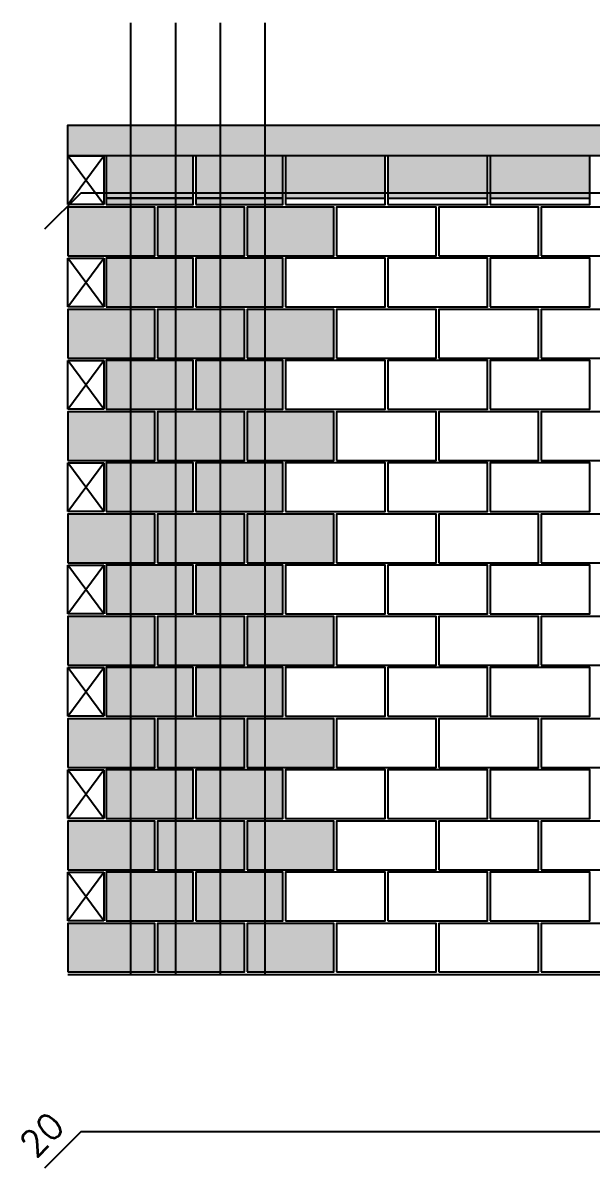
# Model space of a CAD drawing. Extents: x -1.9 to 86, y -1.6 to 60.9.
# Drawn here: x 22.88 to 27.32, y 46.27 to 55.22 of the extents above; entities that cross this region are included whole.
import ezdxf

# ---------------------------------------------------------------- set-up
doc = ezdxf.new("R2010")
doc.units = 0
doc.header["$MEASUREMENT"] = 0
for name, color, linetype in [('PENA_01', 1, 'CONTINUOUS'), ('PENA_02', 2, 'CONTINUOUS'), ('PENA_03', 3, 'CONTINUOUS'), ('PENA_05', 5, 'CONTINUOUS'), ('PENA_09', 254, 'CONTINUOUS'), ('PENA_11', 252, 'CONTINUOUS'), ('PENA_21', 100, 'CONTINUOUS')]:
    doc.layers.add(name, color=color, linetype=linetype)
doc.styles.get("Standard").update_dxf_attribs({"font": 'ROMANS.SHX'})

msp = doc.modelspace()

# ---------------------------------------------------------------- linework, layer by layer
at = {"layer": 'PENA_01', "linetype": 'Continuous'}
for p, q in [((23.5335, 53.8523), (24.2135, 53.8523)), ((24.2335, 53.8523), (24.9135, 53.8523)), ((24.9335, 53.8523), (25.7135, 53.8523)), ((25.7335, 53.8523), (26.5135, 53.8523)), ((26.5335, 53.8523), (27.3135, 53.8523))]:
    msp.add_line(p, q, dxfattribs=at)
at = {"layer": 'PENA_02', "linetype": 'Continuous'}
for p, q in [((23.2335, 53.8023), (23.2335, 54.1823)), ((23.2335, 54.1823), (23.5135, 54.1823)), ((23.5135, 54.1823), (23.5135, 53.8023)), ((23.5135, 53.8023), (23.2335, 53.8023)), ((23.2335, 53.0023), (23.2335, 53.3823)), ((23.2335, 53.3823), (23.5135, 53.3823)), ((23.5135, 53.3823), (23.5135, 53.0023)), ((23.5135, 53.0023), (23.2335, 53.0023)), ((23.2335, 52.2023), (23.2335, 52.5823)), ((23.2335, 52.5823), (23.5135, 52.5823)), ((23.5135, 52.5823), (23.5135, 52.2023)), ((23.5135, 52.2023), (23.2335, 52.2023)), ((23.2335, 51.4023), (23.2335, 51.7823)), ((23.2335, 51.7823), (23.5135, 51.7823)), ((23.5135, 51.7823), (23.5135, 51.4023)), ((23.5135, 51.4023), (23.2335, 51.4023)), ((23.2335, 50.6023), (23.2335, 50.9823)), ((23.2335, 50.9823), (23.5135, 50.9823)), ((23.5135, 50.9823), (23.5135, 50.6023)), ((23.5135, 50.6023), (23.2335, 50.6023)), ((23.2335, 49.8023), (23.2335, 50.1823)), ((23.2335, 50.1823), (23.5135, 50.1823)), ((23.5135, 50.1823), (23.5135, 49.8023)), ((23.5135, 49.8023), (23.2335, 49.8023)), ((23.2335, 49.0023), (23.2335, 49.3823)), ((23.2335, 49.3823), (23.5135, 49.3823)), ((23.5135, 49.3823), (23.5135, 49.0023)), ((23.5135, 49.0023), (23.2335, 49.0023)), ((23.2335, 48.2023), (23.2335, 48.5823)), ((23.2335, 48.5823), (23.5135, 48.5823)), ((23.5135, 48.5823), (23.5135, 48.2023)), ((23.5135, 48.2023), (23.2335, 48.2023)), ((23.2335, 47.7823), (46.2135, 47.7823))]:
    msp.add_line(p, q, dxfattribs=at)
for points in [[(23.2335, 54.1823), (23.2335, 54.4223), (46.2135, 54.4223), (46.2135, 54.1823), (23.2335, 54.1823)], [(23.5335, 53.8023), (24.2135, 53.8023), (24.2135, 54.1823), (23.5335, 54.1823), (23.5335, 53.8023)], [(24.2335, 53.8023), (24.9135, 53.8023), (24.9135, 54.1823), (24.2335, 54.1823), (24.2335, 53.8023)], [(24.9335, 53.8023), (25.7135, 53.8023), (25.7135, 54.1823), (24.9335, 54.1823), (24.9335, 53.8023)], [(25.7335, 53.8023), (26.5135, 53.8023), (26.5135, 54.1823), (25.7335, 54.1823), (25.7335, 53.8023)], [(26.5335, 53.8023), (27.3135, 53.8023), (27.3135, 54.1823), (26.5335, 54.1823), (26.5335, 53.8023)], [(23.2335, 53.4023), (23.9135, 53.4023), (23.9135, 53.7823), (23.2335, 53.7823), (23.2335, 53.4023)], [(23.9335, 53.4023), (24.6135, 53.4023), (24.6135, 53.7823), (23.9335, 53.7823), (23.9335, 53.4023)], [(24.6335, 53.4023), (25.3135, 53.4023), (25.3135, 53.7823), (24.6335, 53.7823), (24.6335, 53.4023)], [(25.3335, 53.4023), (26.1135, 53.4023), (26.1135, 53.7823), (25.3335, 53.7823), (25.3335, 53.4023)], [(26.1335, 53.4023), (26.9135, 53.4023), (26.9135, 53.7823), (26.1335, 53.7823), (26.1335, 53.4023)], [(26.9335, 53.4023), (27.7135, 53.4023), (27.7135, 53.7823), (26.9335, 53.7823), (26.9335, 53.4023)], [(23.5335, 53.0023), (24.2135, 53.0023), (24.2135, 53.3823), (23.5335, 53.3823), (23.5335, 53.0023)], [(24.2335, 53.0023), (24.9135, 53.0023), (24.9135, 53.3823), (24.2335, 53.3823), (24.2335, 53.0023)], [(24.9335, 53.0023), (25.7135, 53.0023), (25.7135, 53.3823), (24.9335, 53.3823), (24.9335, 53.0023)], [(25.7335, 53.0023), (26.5135, 53.0023), (26.5135, 53.3823), (25.7335, 53.3823), (25.7335, 53.0023)], [(26.5335, 53.0023), (27.3135, 53.0023), (27.3135, 53.3823), (26.5335, 53.3823), (26.5335, 53.0023)], [(23.2335, 52.6023), (23.9135, 52.6023), (23.9135, 52.9823), (23.2335, 52.9823), (23.2335, 52.6023)], [(23.9335, 52.6023), (24.6135, 52.6023), (24.6135, 52.9823), (23.9335, 52.9823), (23.9335, 52.6023)], [(24.6335, 52.6023), (25.3135, 52.6023), (25.3135, 52.9823), (24.6335, 52.9823), (24.6335, 52.6023)], [(25.3335, 52.6023), (26.1135, 52.6023), (26.1135, 52.9823), (25.3335, 52.9823), (25.3335, 52.6023)], [(26.1335, 52.6023), (26.9135, 52.6023), (26.9135, 52.9823), (26.1335, 52.9823), (26.1335, 52.6023)], [(26.9335, 52.6023), (27.7135, 52.6023), (27.7135, 52.9823), (26.9335, 52.9823), (26.9335, 52.6023)], [(23.5335, 52.2023), (24.2135, 52.2023), (24.2135, 52.5823), (23.5335, 52.5823), (23.5335, 52.2023)], [(24.2335, 52.2023), (24.9135, 52.2023), (24.9135, 52.5823), (24.2335, 52.5823), (24.2335, 52.2023)], [(24.9335, 52.2023), (25.7135, 52.2023), (25.7135, 52.5823), (24.9335, 52.5823), (24.9335, 52.2023)], [(25.7335, 52.2023), (26.5135, 52.2023), (26.5135, 52.5823), (25.7335, 52.5823), (25.7335, 52.2023)], [(26.5335, 52.2023), (27.3135, 52.2023), (27.3135, 52.5823), (26.5335, 52.5823), (26.5335, 52.2023)], [(23.2335, 51.8023), (23.9135, 51.8023), (23.9135, 52.1823), (23.2335, 52.1823), (23.2335, 51.8023)], [(23.9335, 51.8023), (24.6135, 51.8023), (24.6135, 52.1823), (23.9335, 52.1823), (23.9335, 51.8023)], [(24.6335, 51.8023), (25.3135, 51.8023), (25.3135, 52.1823), (24.6335, 52.1823), (24.6335, 51.8023)], [(25.3335, 51.8023), (26.1135, 51.8023), (26.1135, 52.1823), (25.3335, 52.1823), (25.3335, 51.8023)], [(26.1335, 51.8023), (26.9135, 51.8023), (26.9135, 52.1823), (26.1335, 52.1823), (26.1335, 51.8023)], [(26.9335, 51.8023), (27.7135, 51.8023), (27.7135, 52.1823), (26.9335, 52.1823), (26.9335, 51.8023)], [(23.5335, 51.4023), (24.2135, 51.4023), (24.2135, 51.7823), (23.5335, 51.7823), (23.5335, 51.4023)], [(24.2335, 51.4023), (24.9135, 51.4023), (24.9135, 51.7823), (24.2335, 51.7823), (24.2335, 51.4023)], [(24.9335, 51.4023), (25.7135, 51.4023), (25.7135, 51.7823), (24.9335, 51.7823), (24.9335, 51.4023)], [(25.7335, 51.4023), (26.5135, 51.4023), (26.5135, 51.7823), (25.7335, 51.7823), (25.7335, 51.4023)], [(26.5335, 51.4023), (27.3135, 51.4023), (27.3135, 51.7823), (26.5335, 51.7823), (26.5335, 51.4023)], [(23.2335, 51.0023), (23.9135, 51.0023), (23.9135, 51.3823), (23.2335, 51.3823), (23.2335, 51.0023)], [(23.9335, 51.0023), (24.6135, 51.0023), (24.6135, 51.3823), (23.9335, 51.3823), (23.9335, 51.0023)], [(24.6335, 51.0023), (25.3135, 51.0023), (25.3135, 51.3823), (24.6335, 51.3823), (24.6335, 51.0023)], [(25.3335, 51.0023), (26.1135, 51.0023), (26.1135, 51.3823), (25.3335, 51.3823), (25.3335, 51.0023)], [(26.1335, 51.0023), (26.9135, 51.0023), (26.9135, 51.3823), (26.1335, 51.3823), (26.1335, 51.0023)], [(26.9335, 51.0023), (27.7135, 51.0023), (27.7135, 51.3823), (26.9335, 51.3823), (26.9335, 51.0023)], [(23.5335, 50.6023), (24.2135, 50.6023), (24.2135, 50.9823), (23.5335, 50.9823), (23.5335, 50.6023)], [(24.2335, 50.6023), (24.9135, 50.6023), (24.9135, 50.9823), (24.2335, 50.9823), (24.2335, 50.6023)], [(24.9335, 50.6023), (25.7135, 50.6023), (25.7135, 50.9823), (24.9335, 50.9823), (24.9335, 50.6023)], [(25.7335, 50.6023), (26.5135, 50.6023), (26.5135, 50.9823), (25.7335, 50.9823), (25.7335, 50.6023)], [(26.5335, 50.6023), (27.3135, 50.6023), (27.3135, 50.9823), (26.5335, 50.9823), (26.5335, 50.6023)], [(23.2335, 50.2023), (23.9135, 50.2023), (23.9135, 50.5823), (23.2335, 50.5823), (23.2335, 50.2023)], [(23.9335, 50.2023), (24.6135, 50.2023), (24.6135, 50.5823), (23.9335, 50.5823), (23.9335, 50.2023)], [(24.6335, 50.2023), (25.3135, 50.2023), (25.3135, 50.5823), (24.6335, 50.5823), (24.6335, 50.2023)], [(25.3335, 50.2023), (26.1135, 50.2023), (26.1135, 50.5823), (25.3335, 50.5823), (25.3335, 50.2023)], [(26.1335, 50.2023), (26.9135, 50.2023), (26.9135, 50.5823), (26.1335, 50.5823), (26.1335, 50.2023)], [(26.9335, 50.2023), (27.7135, 50.2023), (27.7135, 50.5823), (26.9335, 50.5823), (26.9335, 50.2023)], [(23.5335, 49.8023), (24.2135, 49.8023), (24.2135, 50.1823), (23.5335, 50.1823), (23.5335, 49.8023)], [(24.2335, 49.8023), (24.9135, 49.8023), (24.9135, 50.1823), (24.2335, 50.1823), (24.2335, 49.8023)], [(24.9335, 49.8023), (25.7135, 49.8023), (25.7135, 50.1823), (24.9335, 50.1823), (24.9335, 49.8023)], [(25.7335, 49.8023), (26.5135, 49.8023), (26.5135, 50.1823), (25.7335, 50.1823), (25.7335, 49.8023)], [(26.5335, 49.8023), (27.3135, 49.8023), (27.3135, 50.1823), (26.5335, 50.1823), (26.5335, 49.8023)], [(23.2335, 49.4023), (23.9135, 49.4023), (23.9135, 49.7823), (23.2335, 49.7823), (23.2335, 49.4023)], [(23.9335, 49.4023), (24.6135, 49.4023), (24.6135, 49.7823), (23.9335, 49.7823), (23.9335, 49.4023)], [(24.6335, 49.4023), (25.3135, 49.4023), (25.3135, 49.7823), (24.6335, 49.7823), (24.6335, 49.4023)], [(25.3335, 49.4023), (26.1135, 49.4023), (26.1135, 49.7823), (25.3335, 49.7823), (25.3335, 49.4023)], [(26.1335, 49.4023), (26.9135, 49.4023), (26.9135, 49.7823), (26.1335, 49.7823), (26.1335, 49.4023)], [(26.9335, 49.4023), (27.7135, 49.4023), (27.7135, 49.7823), (26.9335, 49.7823), (26.9335, 49.4023)], [(23.5335, 49.0023), (24.2135, 49.0023), (24.2135, 49.3823), (23.5335, 49.3823), (23.5335, 49.0023)], [(24.2335, 49.0023), (24.9135, 49.0023), (24.9135, 49.3823), (24.2335, 49.3823), (24.2335, 49.0023)], [(24.9335, 49.0023), (25.7135, 49.0023), (25.7135, 49.3823), (24.9335, 49.3823), (24.9335, 49.0023)], [(25.7335, 49.0023), (26.5135, 49.0023), (26.5135, 49.3823), (25.7335, 49.3823), (25.7335, 49.0023)], [(26.5335, 49.0023), (27.3135, 49.0023), (27.3135, 49.3823), (26.5335, 49.3823), (26.5335, 49.0023)], [(23.2335, 48.6023), (23.9135, 48.6023), (23.9135, 48.9823), (23.2335, 48.9823), (23.2335, 48.6023)], [(23.9335, 48.6023), (24.6135, 48.6023), (24.6135, 48.9823), (23.9335, 48.9823), (23.9335, 48.6023)], [(24.6335, 48.6023), (25.3135, 48.6023), (25.3135, 48.9823), (24.6335, 48.9823), (24.6335, 48.6023)], [(25.3335, 48.6023), (26.1135, 48.6023), (26.1135, 48.9823), (25.3335, 48.9823), (25.3335, 48.6023)], [(26.1335, 48.6023), (26.9135, 48.6023), (26.9135, 48.9823), (26.1335, 48.9823), (26.1335, 48.6023)], [(26.9335, 48.6023), (27.7135, 48.6023), (27.7135, 48.9823), (26.9335, 48.9823), (26.9335, 48.6023)], [(23.5335, 48.2023), (24.2135, 48.2023), (24.2135, 48.5823), (23.5335, 48.5823), (23.5335, 48.2023)], [(24.2335, 48.2023), (24.9135, 48.2023), (24.9135, 48.5823), (24.2335, 48.5823), (24.2335, 48.2023)], [(24.9335, 48.2023), (25.7135, 48.2023), (25.7135, 48.5823), (24.9335, 48.5823), (24.9335, 48.2023)], [(25.7335, 48.2023), (26.5135, 48.2023), (26.5135, 48.5823), (25.7335, 48.5823), (25.7335, 48.2023)], [(26.5335, 48.2023), (27.3135, 48.2023), (27.3135, 48.5823), (26.5335, 48.5823), (26.5335, 48.2023)], [(23.2335, 47.8023), (23.9135, 47.8023), (23.9135, 48.1823), (23.2335, 48.1823), (23.2335, 47.8023)], [(23.9335, 47.8023), (24.6135, 47.8023), (24.6135, 48.1823), (23.9335, 48.1823), (23.9335, 47.8023)], [(24.6335, 47.8023), (25.3135, 47.8023), (25.3135, 48.1823), (24.6335, 48.1823), (24.6335, 47.8023)], [(25.3335, 47.8023), (26.1135, 47.8023), (26.1135, 48.1823), (25.3335, 48.1823), (25.3335, 47.8023)], [(26.1335, 47.8023), (26.9135, 47.8023), (26.9135, 48.1823), (26.1335, 48.1823), (26.1335, 47.8023)], [(26.9335, 47.8023), (27.7135, 47.8023), (27.7135, 48.1823), (26.9335, 48.1823), (26.9335, 47.8023)]]:
    msp.add_lwpolyline(points, dxfattribs=at)
at = {"layer": 'PENA_03', "linetype": 'Continuous'}
for p, q in [((23.5135, 53.8023), (23.2335, 54.1823)), ((23.2335, 53.8023), (23.5135, 54.1823)), ((23.5135, 53.0023), (23.2335, 53.3823)), ((23.2335, 53.0023), (23.5135, 53.3823)), ((23.5135, 52.2023), (23.2335, 52.5823)), ((23.2335, 52.2023), (23.5135, 52.5823)), ((23.5135, 51.4023), (23.2335, 51.7823)), ((23.2335, 51.4023), (23.5135, 51.7823)), ((23.5135, 50.6023), (23.2335, 50.9823)), ((23.2335, 50.6023), (23.5135, 50.9823)), ((23.5135, 49.8023), (23.2335, 50.1823)), ((23.2335, 49.8023), (23.5135, 50.1823)), ((23.5135, 49.0023), (23.2335, 49.3823)), ((23.2335, 49.0023), (23.5135, 49.3823)), ((23.5135, 48.2023), (23.2335, 48.5823)), ((23.2335, 48.2023), (23.5135, 48.5823))]:
    msp.add_line(p, q, dxfattribs=at)
at = {"layer": 'PENA_05', "linetype": 'Continuous'}
for p, q in [((23.3335, 53.8923), (23.0506, 53.6095)), ((35.1235, 53.8923), (23.3335, 53.8923)), ((23.3335, 46.552), (23.0506, 46.2692)), ((35.1235, 46.552), (23.3335, 46.552))]:
    msp.add_line(p, q, dxfattribs=at)
for points in [[(23.7235, 55.2223), (23.7235, 47.7823)], [(24.0735, 55.2223), (24.0735, 47.7823)], [(24.4235, 55.2223), (24.4235, 47.7823)], [(24.7735, 55.2223), (24.7735, 47.7823)]]:
    msp.add_lwpolyline(points, dxfattribs=at)
at = {"layer": 'PENA_09', "linetype": 'Continuous'}
for points in [[(23.5335, 53.8523), (24.2135, 53.8523), (24.2135, 54.1823), (23.5335, 54.1823), (23.5335, 53.8523)], [(24.2335, 53.8523), (24.9135, 53.8523), (24.9135, 54.1823), (24.2335, 54.1823), (24.2335, 53.8523)], [(24.9335, 53.8523), (25.7135, 53.8523), (25.7135, 54.1823), (24.9335, 54.1823), (24.9335, 53.8523)], [(25.7335, 53.8523), (26.5135, 53.8523), (26.5135, 54.1823), (25.7335, 54.1823), (25.7335, 53.8523)], [(26.5335, 53.8523), (27.3135, 53.8523), (27.3135, 54.1823), (26.5335, 54.1823), (26.5335, 53.8523)]]:
    msp.add_lwpolyline(points, dxfattribs=at)
for points in [[(23.5335, 53.8523), (24.2135, 53.8523), (24.2135, 54.1823)], [(23.5335, 53.8523), (24.2135, 54.1823), (23.5335, 54.1823)], [(23.5335, 53.8523), (23.5335, 54.1823), (23.5335, 53.8523)], [(24.2335, 53.8523), (24.9135, 53.8523), (24.9135, 54.1823)], [(24.2335, 53.8523), (24.9135, 54.1823), (24.2335, 54.1823)], [(24.2335, 53.8523), (24.2335, 54.1823), (24.2335, 53.8523)], [(24.9335, 53.8523), (25.7135, 53.8523), (25.7135, 54.1823)], [(24.9335, 53.8523), (25.7135, 54.1823), (24.9335, 54.1823)], [(24.9335, 53.8523), (24.9335, 54.1823), (24.9335, 53.8523)], [(25.7335, 53.8523), (26.5135, 53.8523), (26.5135, 54.1823)], [(25.7335, 53.8523), (26.5135, 54.1823), (25.7335, 54.1823)], [(25.7335, 53.8523), (25.7335, 54.1823), (25.7335, 53.8523)], [(26.5335, 53.8523), (27.3135, 53.8523), (27.3135, 54.1823)], [(26.5335, 53.8523), (27.3135, 54.1823), (26.5335, 54.1823)], [(26.5335, 53.8523), (26.5335, 54.1823), (26.5335, 53.8523)]]:
    msp.add_solid(points, dxfattribs=at)
at = {"layer": 'PENA_11', "linetype": 'Continuous'}
for points in [[(23.2335, 54.1823), (23.2335, 54.4223), (46.2135, 54.4223)], [(23.2335, 54.1823), (46.2135, 54.4223), (46.2135, 54.1823)], [(23.2335, 54.1823), (46.2135, 54.1823), (23.2335, 54.1823)]]:
    msp.add_solid(points, dxfattribs=at)
at = {"layer": 'PENA_21', "linetype": 'Continuous'}
for points in [[(23.5335, 53.8023), (24.2135, 53.8023), (24.2135, 53.8523), (23.5335, 53.8523), (23.5335, 53.8023)], [(24.2335, 53.8023), (24.9135, 53.8023), (24.9135, 53.8523), (24.2335, 53.8523), (24.2335, 53.8023)], [(23.2335, 53.4023), (23.9135, 53.4023), (23.9135, 53.7823), (23.2335, 53.7823), (23.2335, 53.4023)], [(23.9335, 53.4023), (24.6135, 53.4023), (24.6135, 53.7823), (23.9335, 53.7823), (23.9335, 53.4023)], [(24.6335, 53.4023), (25.3135, 53.4023), (25.3135, 53.7823), (24.6335, 53.7823), (24.6335, 53.4023)], [(23.5335, 53.0023), (24.2135, 53.0023), (24.2135, 53.3823), (23.5335, 53.3823), (23.5335, 53.0023)], [(24.2335, 53.0023), (24.9135, 53.0023), (24.9135, 53.3823), (24.2335, 53.3823), (24.2335, 53.0023)], [(23.2335, 52.6023), (23.9135, 52.6023), (23.9135, 52.9823), (23.2335, 52.9823), (23.2335, 52.6023)], [(23.9335, 52.6023), (24.6135, 52.6023), (24.6135, 52.9823), (23.9335, 52.9823), (23.9335, 52.6023)], [(24.6335, 52.6023), (25.3135, 52.6023), (25.3135, 52.9823), (24.6335, 52.9823), (24.6335, 52.6023)], [(23.5335, 52.2023), (24.2135, 52.2023), (24.2135, 52.5823), (23.5335, 52.5823), (23.5335, 52.2023)], [(24.2335, 52.2023), (24.9135, 52.2023), (24.9135, 52.5823), (24.2335, 52.5823), (24.2335, 52.2023)], [(23.2335, 51.8023), (23.9135, 51.8023), (23.9135, 52.1823), (23.2335, 52.1823), (23.2335, 51.8023)], [(23.9335, 51.8023), (24.6135, 51.8023), (24.6135, 52.1823), (23.9335, 52.1823), (23.9335, 51.8023)], [(24.6335, 51.8023), (25.3135, 51.8023), (25.3135, 52.1823), (24.6335, 52.1823), (24.6335, 51.8023)], [(23.5335, 51.4023), (24.2135, 51.4023), (24.2135, 51.7823), (23.5335, 51.7823), (23.5335, 51.4023)], [(24.2335, 51.4023), (24.9135, 51.4023), (24.9135, 51.7823), (24.2335, 51.7823), (24.2335, 51.4023)], [(23.2335, 51.0023), (23.9135, 51.0023), (23.9135, 51.3823), (23.2335, 51.3823), (23.2335, 51.0023)], [(23.9335, 51.0023), (24.6135, 51.0023), (24.6135, 51.3823), (23.9335, 51.3823), (23.9335, 51.0023)], [(24.6335, 51.0023), (25.3135, 51.0023), (25.3135, 51.3823), (24.6335, 51.3823), (24.6335, 51.0023)], [(23.5335, 50.6023), (24.2135, 50.6023), (24.2135, 50.9823), (23.5335, 50.9823), (23.5335, 50.6023)], [(24.2335, 50.6023), (24.9135, 50.6023), (24.9135, 50.9823), (24.2335, 50.9823), (24.2335, 50.6023)], [(23.2335, 50.2023), (23.9135, 50.2023), (23.9135, 50.5823), (23.2335, 50.5823), (23.2335, 50.2023)], [(23.9335, 50.2023), (24.6135, 50.2023), (24.6135, 50.5823), (23.9335, 50.5823), (23.9335, 50.2023)], [(24.6335, 50.2023), (25.3135, 50.2023), (25.3135, 50.5823), (24.6335, 50.5823), (24.6335, 50.2023)], [(23.5335, 49.8023), (24.2135, 49.8023), (24.2135, 50.1823), (23.5335, 50.1823), (23.5335, 49.8023)], [(24.2335, 49.8023), (24.9135, 49.8023), (24.9135, 50.1823), (24.2335, 50.1823), (24.2335, 49.8023)], [(23.2335, 49.4023), (23.9135, 49.4023), (23.9135, 49.7823), (23.2335, 49.7823), (23.2335, 49.4023)], [(23.9335, 49.4023), (24.6135, 49.4023), (24.6135, 49.7823), (23.9335, 49.7823), (23.9335, 49.4023)], [(24.6335, 49.4023), (25.3135, 49.4023), (25.3135, 49.7823), (24.6335, 49.7823), (24.6335, 49.4023)], [(23.5335, 49.0023), (24.2135, 49.0023), (24.2135, 49.3823), (23.5335, 49.3823), (23.5335, 49.0023)], [(24.2335, 49.0023), (24.9135, 49.0023), (24.9135, 49.3823), (24.2335, 49.3823), (24.2335, 49.0023)], [(23.2335, 48.6023), (23.9135, 48.6023), (23.9135, 48.9823), (23.2335, 48.9823), (23.2335, 48.6023)], [(23.9335, 48.6023), (24.6135, 48.6023), (24.6135, 48.9823), (23.9335, 48.9823), (23.9335, 48.6023)], [(24.6335, 48.6023), (25.3135, 48.6023), (25.3135, 48.9823), (24.6335, 48.9823), (24.6335, 48.6023)], [(23.5335, 48.2023), (24.2135, 48.2023), (24.2135, 48.5823), (23.5335, 48.5823), (23.5335, 48.2023)], [(24.2335, 48.2023), (24.9135, 48.2023), (24.9135, 48.5823), (24.2335, 48.5823), (24.2335, 48.2023)], [(23.2335, 47.8023), (23.9135, 47.8023), (23.9135, 48.1823), (23.2335, 48.1823), (23.2335, 47.8023)], [(23.9335, 47.8023), (24.6135, 47.8023), (24.6135, 48.1823), (23.9335, 48.1823), (23.9335, 47.8023)], [(24.6335, 47.8023), (25.3135, 47.8023), (25.3135, 48.1823), (24.6335, 48.1823), (24.6335, 47.8023)]]:
    msp.add_lwpolyline(points, dxfattribs=at)
for points in [[(23.5335, 53.8023), (24.2135, 53.8023), (24.2135, 53.8523)], [(23.5335, 53.8023), (24.2135, 53.8523), (23.5335, 53.8523)], [(23.5335, 53.8023), (23.5335, 53.8523), (23.5335, 53.8023)], [(24.2335, 53.8023), (24.9135, 53.8023), (24.9135, 53.8523)], [(24.2335, 53.8023), (24.9135, 53.8523), (24.2335, 53.8523)], [(24.2335, 53.8023), (24.2335, 53.8523), (24.2335, 53.8023)], [(23.2335, 53.4023), (23.9135, 53.4023), (23.9135, 53.7823)], [(23.2335, 53.4023), (23.9135, 53.7823), (23.2335, 53.7823)], [(23.2335, 53.4023), (23.2335, 53.7823), (23.2335, 53.4023)], [(23.9335, 53.4023), (24.6135, 53.4023), (24.6135, 53.7823)], [(23.9335, 53.4023), (24.6135, 53.7823), (23.9335, 53.7823)], [(23.9335, 53.4023), (23.9335, 53.7823), (23.9335, 53.4023)], [(24.6335, 53.4023), (25.3135, 53.4023), (25.3135, 53.7823)], [(24.6335, 53.4023), (25.3135, 53.7823), (24.6335, 53.7823)], [(24.6335, 53.4023), (24.6335, 53.7823), (24.6335, 53.4023)], [(23.5335, 53.0023), (24.2135, 53.0023), (24.2135, 53.3823)], [(23.5335, 53.0023), (24.2135, 53.3823), (23.5335, 53.3823)], [(23.5335, 53.0023), (23.5335, 53.3823), (23.5335, 53.0023)], [(24.2335, 53.0023), (24.9135, 53.0023), (24.9135, 53.3823)], [(24.2335, 53.0023), (24.9135, 53.3823), (24.2335, 53.3823)], [(24.2335, 53.0023), (24.2335, 53.3823), (24.2335, 53.0023)], [(23.2335, 52.6023), (23.9135, 52.6023), (23.9135, 52.9823)], [(23.2335, 52.6023), (23.9135, 52.9823), (23.2335, 52.9823)], [(23.2335, 52.6023), (23.2335, 52.9823), (23.2335, 52.6023)], [(23.9335, 52.6023), (24.6135, 52.6023), (24.6135, 52.9823)], [(23.9335, 52.6023), (24.6135, 52.9823), (23.9335, 52.9823)], [(23.9335, 52.6023), (23.9335, 52.9823), (23.9335, 52.6023)], [(24.6335, 52.6023), (25.3135, 52.6023), (25.3135, 52.9823)], [(24.6335, 52.6023), (25.3135, 52.9823), (24.6335, 52.9823)], [(24.6335, 52.6023), (24.6335, 52.9823), (24.6335, 52.6023)], [(23.5335, 52.2023), (24.2135, 52.2023), (24.2135, 52.5823)], [(23.5335, 52.2023), (24.2135, 52.5823), (23.5335, 52.5823)], [(23.5335, 52.2023), (23.5335, 52.5823), (23.5335, 52.2023)], [(24.2335, 52.2023), (24.9135, 52.2023), (24.9135, 52.5823)], [(24.2335, 52.2023), (24.9135, 52.5823), (24.2335, 52.5823)], [(24.2335, 52.2023), (24.2335, 52.5823), (24.2335, 52.2023)], [(23.2335, 51.8023), (23.9135, 51.8023), (23.9135, 52.1823)], [(23.2335, 51.8023), (23.9135, 52.1823), (23.2335, 52.1823)], [(23.2335, 51.8023), (23.2335, 52.1823), (23.2335, 51.8023)], [(23.9335, 51.8023), (24.6135, 51.8023), (24.6135, 52.1823)], [(23.9335, 51.8023), (24.6135, 52.1823), (23.9335, 52.1823)], [(23.9335, 51.8023), (23.9335, 52.1823), (23.9335, 51.8023)], [(24.6335, 51.8023), (25.3135, 51.8023), (25.3135, 52.1823)], [(24.6335, 51.8023), (25.3135, 52.1823), (24.6335, 52.1823)], [(24.6335, 51.8023), (24.6335, 52.1823), (24.6335, 51.8023)], [(23.5335, 51.4023), (24.2135, 51.4023), (24.2135, 51.7823)], [(23.5335, 51.4023), (24.2135, 51.7823), (23.5335, 51.7823)], [(23.5335, 51.4023), (23.5335, 51.7823), (23.5335, 51.4023)], [(24.2335, 51.4023), (24.9135, 51.4023), (24.9135, 51.7823)], [(24.2335, 51.4023), (24.9135, 51.7823), (24.2335, 51.7823)], [(24.2335, 51.4023), (24.2335, 51.7823), (24.2335, 51.4023)], [(23.2335, 51.0023), (23.9135, 51.0023), (23.9135, 51.3823)], [(23.2335, 51.0023), (23.9135, 51.3823), (23.2335, 51.3823)], [(23.2335, 51.0023), (23.2335, 51.3823), (23.2335, 51.0023)], [(23.9335, 51.0023), (24.6135, 51.0023), (24.6135, 51.3823)], [(23.9335, 51.0023), (24.6135, 51.3823), (23.9335, 51.3823)], [(23.9335, 51.0023), (23.9335, 51.3823), (23.9335, 51.0023)], [(24.6335, 51.0023), (25.3135, 51.0023), (25.3135, 51.3823)], [(24.6335, 51.0023), (25.3135, 51.3823), (24.6335, 51.3823)], [(24.6335, 51.0023), (24.6335, 51.3823), (24.6335, 51.0023)], [(23.5335, 50.6023), (24.2135, 50.6023), (24.2135, 50.9823)], [(23.5335, 50.6023), (24.2135, 50.9823), (23.5335, 50.9823)], [(23.5335, 50.6023), (23.5335, 50.9823), (23.5335, 50.6023)], [(24.2335, 50.6023), (24.9135, 50.6023), (24.9135, 50.9823)], [(24.2335, 50.6023), (24.9135, 50.9823), (24.2335, 50.9823)], [(24.2335, 50.6023), (24.2335, 50.9823), (24.2335, 50.6023)], [(23.2335, 50.2023), (23.9135, 50.2023), (23.9135, 50.5823)], [(23.2335, 50.2023), (23.9135, 50.5823), (23.2335, 50.5823)], [(23.2335, 50.2023), (23.2335, 50.5823), (23.2335, 50.2023)], [(23.9335, 50.2023), (24.6135, 50.2023), (24.6135, 50.5823)], [(23.9335, 50.2023), (24.6135, 50.5823), (23.9335, 50.5823)], [(23.9335, 50.2023), (23.9335, 50.5823), (23.9335, 50.2023)], [(24.6335, 50.2023), (25.3135, 50.2023), (25.3135, 50.5823)], [(24.6335, 50.2023), (25.3135, 50.5823), (24.6335, 50.5823)], [(24.6335, 50.2023), (24.6335, 50.5823), (24.6335, 50.2023)], [(23.5335, 49.8023), (24.2135, 49.8023), (24.2135, 50.1823)], [(23.5335, 49.8023), (24.2135, 50.1823), (23.5335, 50.1823)], [(23.5335, 49.8023), (23.5335, 50.1823), (23.5335, 49.8023)], [(24.2335, 49.8023), (24.9135, 49.8023), (24.9135, 50.1823)], [(24.2335, 49.8023), (24.9135, 50.1823), (24.2335, 50.1823)], [(24.2335, 49.8023), (24.2335, 50.1823), (24.2335, 49.8023)], [(23.2335, 49.4023), (23.9135, 49.4023), (23.9135, 49.7823)], [(23.2335, 49.4023), (23.9135, 49.7823), (23.2335, 49.7823)], [(23.2335, 49.4023), (23.2335, 49.7823), (23.2335, 49.4023)], [(23.9335, 49.4023), (24.6135, 49.4023), (24.6135, 49.7823)], [(23.9335, 49.4023), (24.6135, 49.7823), (23.9335, 49.7823)], [(23.9335, 49.4023), (23.9335, 49.7823), (23.9335, 49.4023)], [(24.6335, 49.4023), (25.3135, 49.4023), (25.3135, 49.7823)], [(24.6335, 49.4023), (25.3135, 49.7823), (24.6335, 49.7823)], [(24.6335, 49.4023), (24.6335, 49.7823), (24.6335, 49.4023)], [(23.5335, 49.0023), (24.2135, 49.0023), (24.2135, 49.3823)], [(23.5335, 49.0023), (24.2135, 49.3823), (23.5335, 49.3823)], [(23.5335, 49.0023), (23.5335, 49.3823), (23.5335, 49.0023)], [(24.2335, 49.0023), (24.9135, 49.0023), (24.9135, 49.3823)], [(24.2335, 49.0023), (24.9135, 49.3823), (24.2335, 49.3823)], [(24.2335, 49.0023), (24.2335, 49.3823), (24.2335, 49.0023)], [(23.2335, 48.6023), (23.9135, 48.6023), (23.9135, 48.9823)], [(23.2335, 48.6023), (23.9135, 48.9823), (23.2335, 48.9823)], [(23.2335, 48.6023), (23.2335, 48.9823), (23.2335, 48.6023)], [(23.9335, 48.6023), (24.6135, 48.6023), (24.6135, 48.9823)], [(23.9335, 48.6023), (24.6135, 48.9823), (23.9335, 48.9823)], [(23.9335, 48.6023), (23.9335, 48.9823), (23.9335, 48.6023)], [(24.6335, 48.6023), (25.3135, 48.6023), (25.3135, 48.9823)], [(24.6335, 48.6023), (25.3135, 48.9823), (24.6335, 48.9823)], [(24.6335, 48.6023), (24.6335, 48.9823), (24.6335, 48.6023)], [(23.5335, 48.2023), (24.2135, 48.2023), (24.2135, 48.5823)], [(23.5335, 48.2023), (24.2135, 48.5823), (23.5335, 48.5823)], [(23.5335, 48.2023), (23.5335, 48.5823), (23.5335, 48.2023)], [(24.2335, 48.2023), (24.9135, 48.2023), (24.9135, 48.5823)], [(24.2335, 48.2023), (24.9135, 48.5823), (24.2335, 48.5823)], [(24.2335, 48.2023), (24.2335, 48.5823), (24.2335, 48.2023)], [(23.2335, 47.8023), (23.9135, 47.8023), (23.9135, 48.1823)], [(23.2335, 47.8023), (23.9135, 48.1823), (23.2335, 48.1823)], [(23.2335, 47.8023), (23.2335, 48.1823), (23.2335, 47.8023)], [(23.9335, 47.8023), (24.6135, 47.8023), (24.6135, 48.1823)], [(23.9335, 47.8023), (24.6135, 48.1823), (23.9335, 48.1823)], [(23.9335, 47.8023), (23.9335, 48.1823), (23.9335, 47.8023)], [(24.6335, 47.8023), (25.3135, 47.8023), (25.3135, 48.1823)], [(24.6335, 47.8023), (25.3135, 48.1823), (24.6335, 48.1823)], [(24.6335, 47.8023), (24.6335, 48.1823), (24.6335, 47.8023)]]:
    msp.add_solid(points, dxfattribs=at)

# ---------------------------------------------------------------- texts
at = {"layer": 'PENA_03', "linetype": 'Continuous'}
msp.add_text('20', height=0.2, rotation=45, dxfattribs=at).set_placement((22.9799, 46.3399))

doc.saveas('drawing.dxf')
